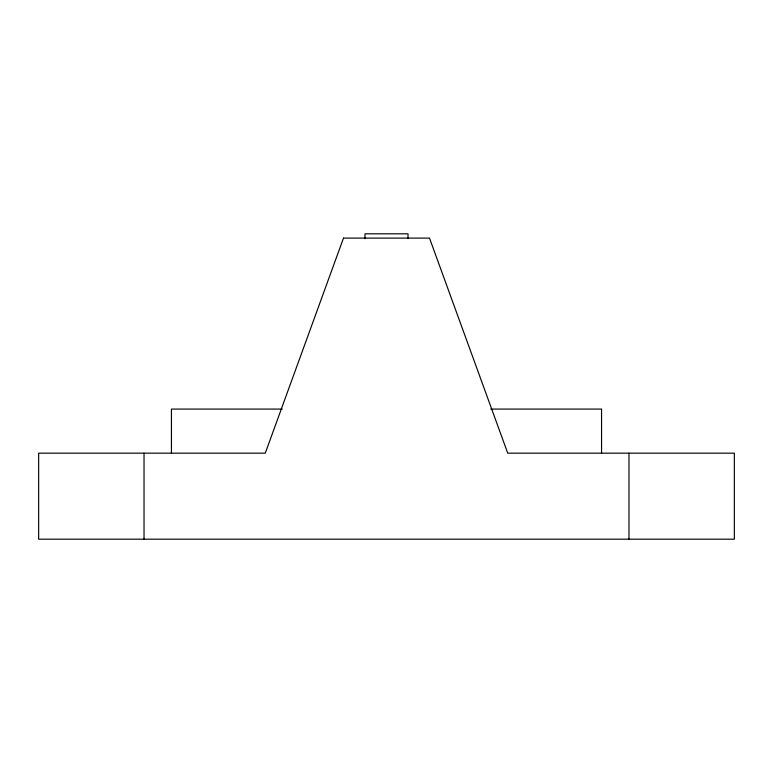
<?xml version="1.0" encoding="UTF-8"?>
<svg xmlns="http://www.w3.org/2000/svg" width="773" height="773" viewBox="0 0 773 773"><rect width="100%" height="100%" fill="white"/><g stroke="black" fill="none" stroke-linecap="round" stroke-linejoin="round"><path stroke-width="1.16" d="M282.242 409.081L171.442 409.081L171.442 453.229M490.758 409.081L601.558 409.081L601.558 453.229M628.971 453.171L628.971 539.187M408.009 238.625L408.009 233.813L364.991 233.813L364.991 238.625M144.029 453.171L144.029 539.187M343.492 238.113L265.265 453.171L38.65 453.171L38.65 539.187L734.35 539.187L734.35 453.171L507.735 453.171L429.508 238.113L343.492 238.113"/></g></svg>
